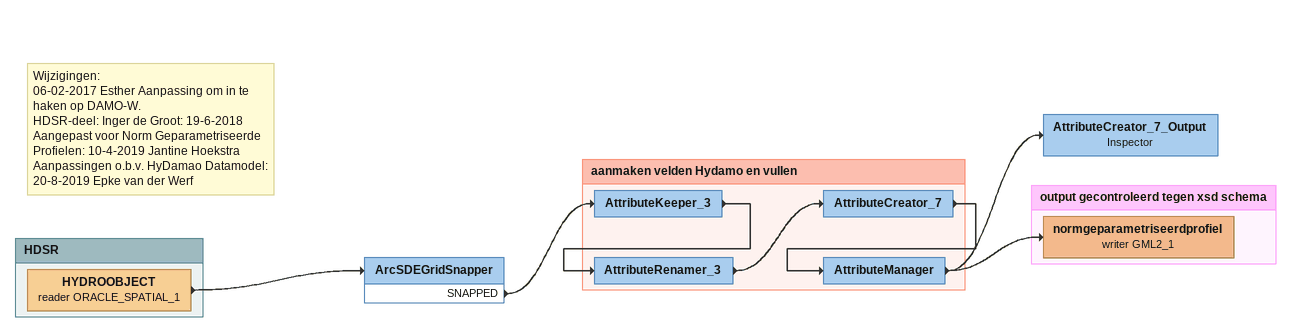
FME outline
Note: Wijzigingen: / 06-02-2017 Esther Aanpassing om in te haken op DAMO-W. / HDSR-deel: Inger de Groot: 19-6-2018 / Aangepast voor Norm Geparametriseerde Profielen: 10-4-2019 Jantine Hoekstra / Aanpassingen o.b.v. HyDamao Datamodel: 20-8-2019 Epke van der Werf
ArcSDEGridSnapper
    SNAPPED -> AttributeKeeper_3
AttributeCreator_7_Output: Inspector

Bookmark: HDSR
HYDROOBJECT (reader ORACLE_SPATIAL_1)
    -> ArcSDEGridSnapper

Bookmark: aanmaken velden Hydamo en vullen
AttributeKeeper_3
    -> AttributeRenamer_3
AttributeRenamer_3
    -> AttributeCreator_7
AttributeCreator_7
    -> AttributeManager
AttributeManager
    -> normgeparametriseerdprofiel (writer GML2_1)
    -> AttributeCreator_7_Output

Bookmark: output gecontroleerd tegen xsd schema
normgeparametriseerdprofiel (writer GML2_1)
